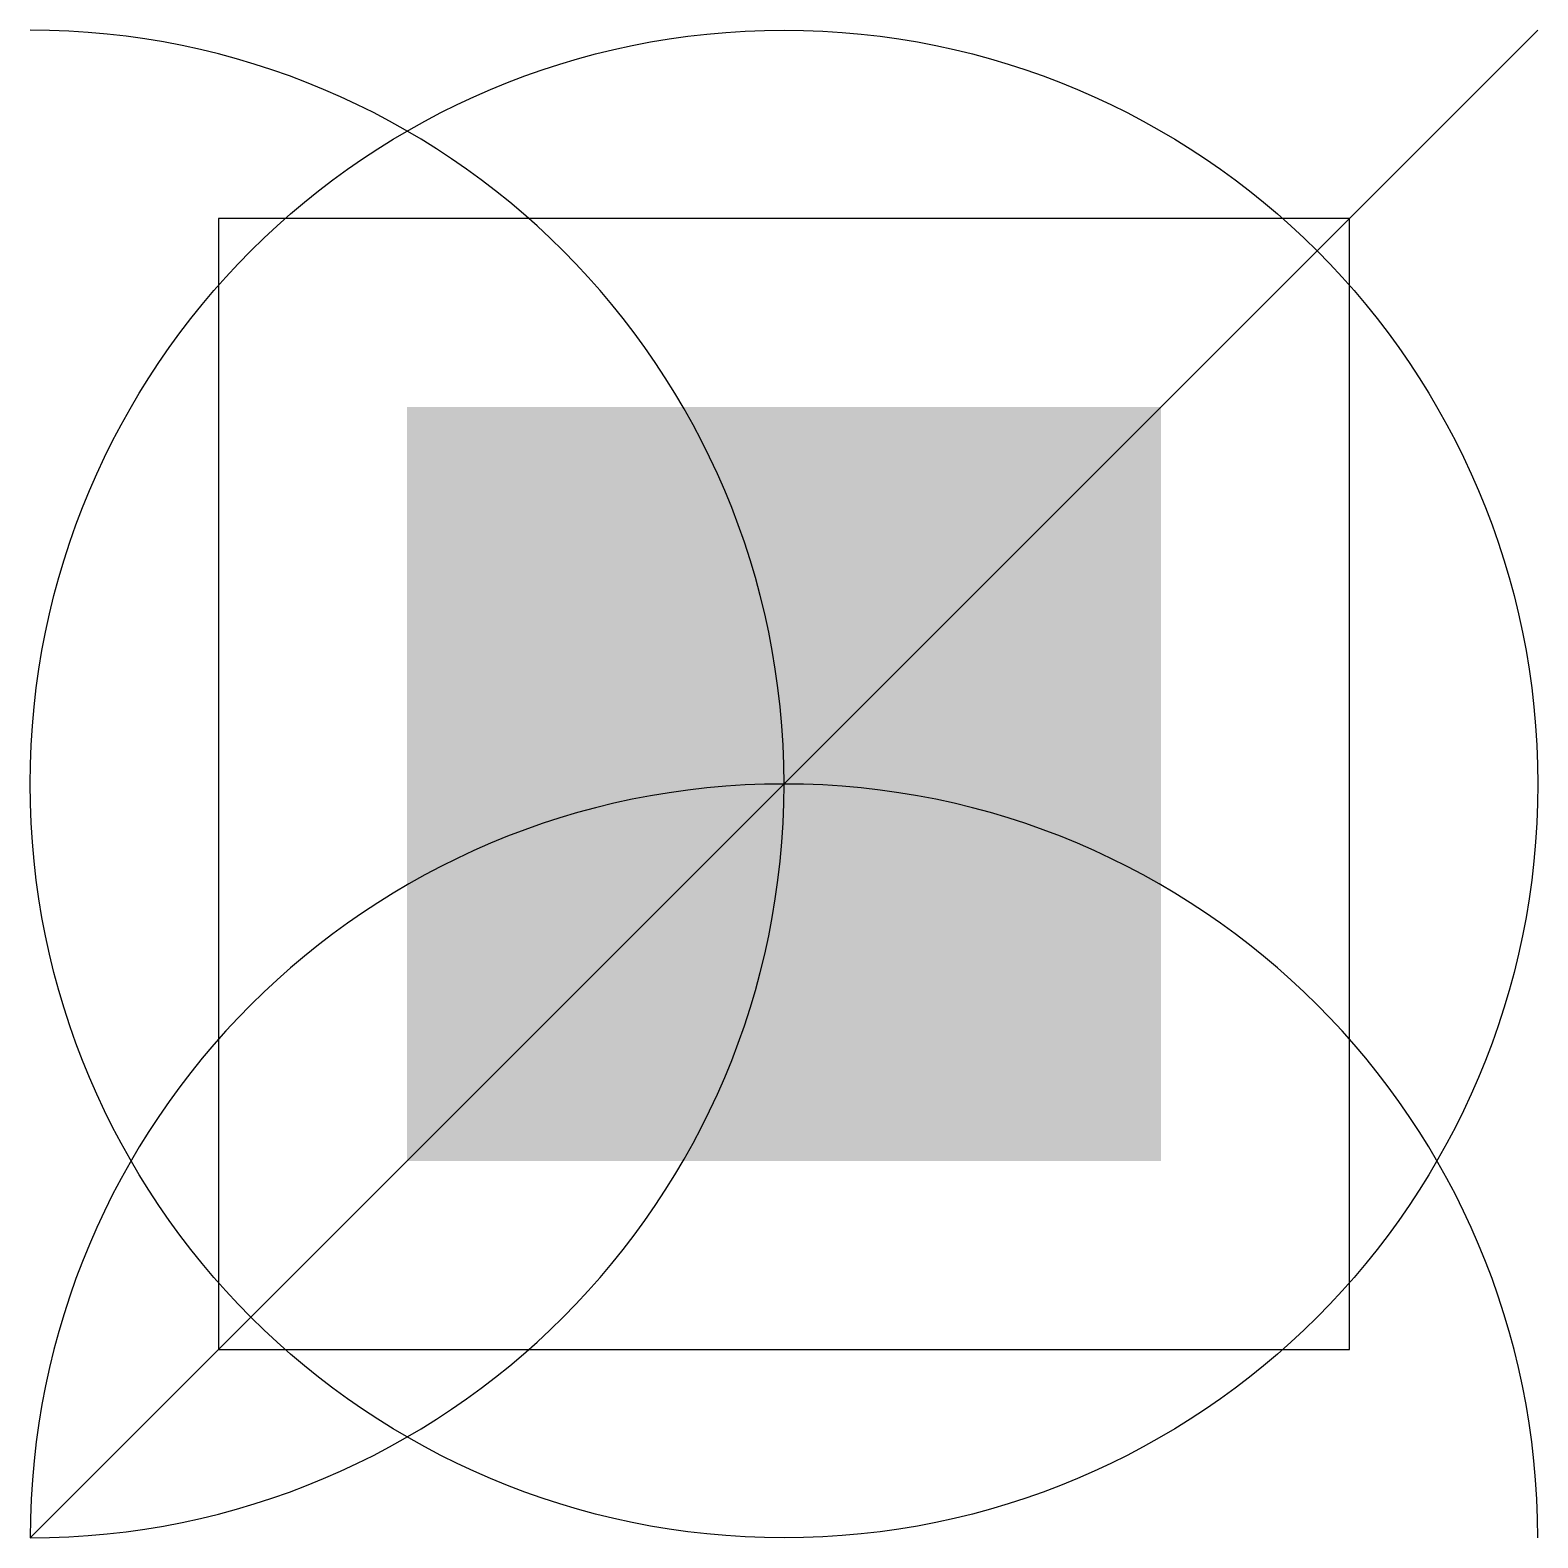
# Model space of a CAD drawing. Header units: metres. Extents: x 0 to 2, y 0 to 2.
import ezdxf

# ---------------------------------------------------------------- set-up
doc = ezdxf.new("R2010")
doc.units = ezdxf.units.M

msp = doc.modelspace()

# ---------------------------------------------------------------- linework, layer by layer
at = {"layer": 'LAYER'}
msp.add_line((0, 0), (2, 2), dxfattribs=at)
msp.add_lwpolyline([(0, 0, 1), (0, 2, 1.46575)], format="xyb", dxfattribs=at)
msp.add_lwpolyline([(1.75, 0.25), (1.75, 1.75), (0.25, 1.75), (0.25, 0.25)], close=True, dxfattribs=at)
msp.add_circle((1, 1), 1, dxfattribs=at)
msp.add_arc((1, 0), 1, 0, 180, dxfattribs=at)
msp.add_solid([(0.5, 0.5), (1.5, 0.5), (0.5, 1.5), (1.5, 1.5)], dxfattribs=at)

doc.saveas('drawing.dxf')
